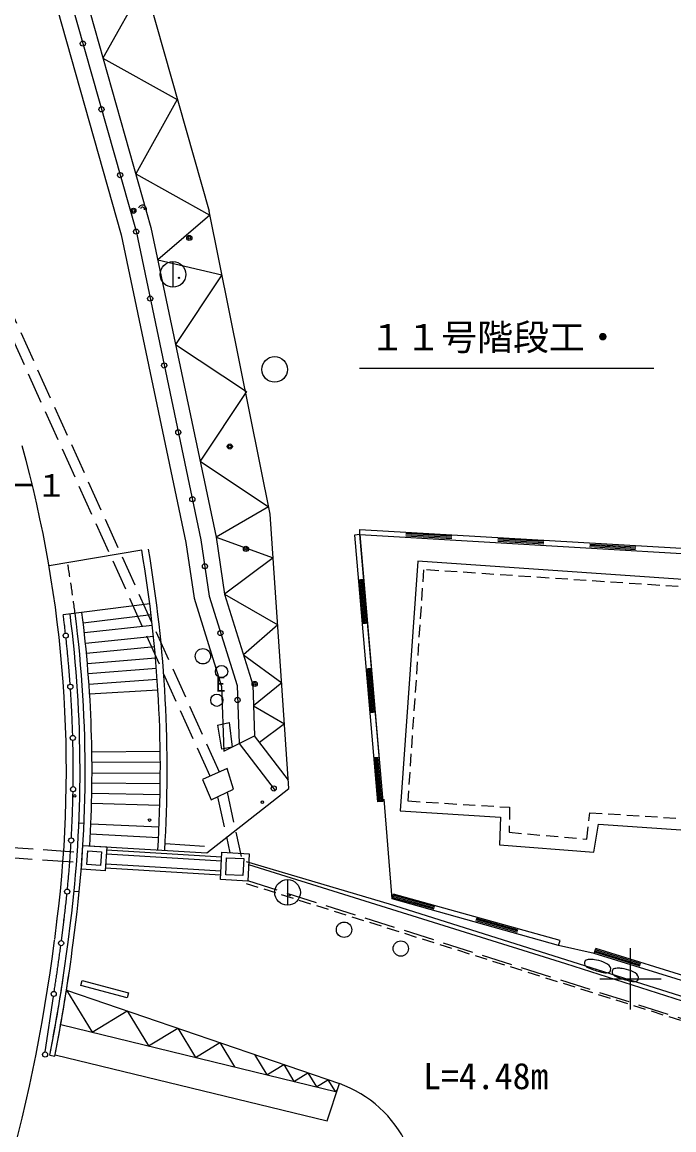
# Model space of a CAD drawing. Units: millimetres, scale not verified. Extents: x -120450 to 121350, y -84600 to 84600.
# Drawn here: x 19505 to 38566, y -24889 to 7512 of the extents above; entities that cross this region are included whole.
import ezdxf
from ezdxf.enums import TextEntityAlignment as Align

# ---------------------------------------------------------------- set-up
doc = ezdxf.new("R2010")
doc.units = ezdxf.units.MM
doc.header["$LTSCALE"] = 300
for name, pattern in [('CHAIN2', [12, 9, -1, 1, -1]), ('DASHED1', [1.8, 1.2, -0.6]), ('DASHED3', [4, 3, -1])]:
    doc.linetypes.add(name, pattern=pattern)
for name, color, linetype in [('0-0_1', 7, 'Continuous'), ('0-1_2', 7, 'Continuous'), ('0-3_4', 7, 'Continuous'), ('0-5_6', 3, 'Continuous'), ('0-6_7', 3, 'CHAIN2'), ('0-8_9', 7, 'Continuous'), ('0-9_10', 7, 'Continuous'), ('0-C_13', 7, 'Continuous'), ('1-1', 3, 'Continuous'), ('1-5', 7, 'Continuous'), ('1-6', 3, 'Continuous'), ('1-8', 7, 'Continuous')]:
    doc.layers.add(name, color=color, linetype=linetype)
doc.styles.add('ＭＳ ゴシック', font='')
doc.styles.get('ＭＳ ゴシック').set_extended_font_data('MS Gothic')

msp = doc.modelspace()

# ---------------------------------------------------------------- linework, layer by layer
at = {"layer": '0-0_1', "linetype": 'DASHED3'}
for p, q in [((25002.1, -14545.6), (7068.5, 25168.4)), ((25275.9, -14423.1), (7369.6, 25230.5)), ((25221.4, -15147.7), (25579.5, -16789.2)), ((25499, -15012.9), (25909.5, -16894.6))]:
    msp.add_line(p, q, dxfattribs=at)
at = {"layer": '0-0_1'}
for p, q in [((29376.8, -7477.1), (29227.4, -7490)), ((29227.4, -7490), (29900.8, -15296.8)), ((29376.8, -7477.1), (30050.2, -15283.9)), ((29372.5, -8788.3), (29484.7, -10089.5)), ((29411.3, -8785), (29523.6, -10086.1)), ((29450.2, -8781.6), (29562.4, -10082.7)), ((29597, -11390.6), (29709.2, -12691.7)), ((29635.8, -11387.2), (29748, -12688.3)), ((29674.7, -11383.9), (29786.9, -12685)), ((25215.5, -13049.6), (25332.6, -13756.6)), ((29821.4, -13992.8), (29933.7, -15293.9)), ((29860.3, -13989.5), (29972.5, -15290.6)), ((29899.1, -13986.1), (30011.3, -15287.2)), ((25497.5, -14324), (24782.4, -14643.9)), ((25690.6, -14919.9), (25497.5, -14324)), ((24782.4, -14643.9), (25032.5, -15239.4)), ((25032.5, -15239.4), (25690.6, -14919.9)), ((30050.2, -15283.9), (29900.8, -15296.8))]:
    msp.add_line(p, q, dxfattribs=at)
msp.add_lwpolyline([(25215.5, -13049.6), (25556.2, -12978.4), (25648.6, -13700.2), (25332.6, -13756.6)], dxfattribs=at)
for centre, radius in [((22759.7, 1994.3), 75), ((22759.7, 1994.3), 37.5), ((24394.5, 1201), 75), ((24394.5, 1201), 37.5), ((25578.5, -4900.8), 75), ((25578.5, -4900.8), 37.5), ((26051.7, -7895.5), 75), ((26051.7, -7895.5), 37.5), ((24791.4, -11036.8), 225), ((25337.5, -11486.3), 180), ((26306.2, -11845.9), 75), ((26306.2, -11845.9), 37.5), ((25199.1, -12324.5), 180), ((21042.1, -15122), 37.5), ((26530.4, -15304.4), 37.5), ((23232.9, -15827.6), 37.5)]:
    msp.add_circle(centre, radius, dxfattribs=at)
for radius in [120, 60]:
    msp.add_arc((23021.1, 2037.7), radius, 346.2717, 166.2717, dxfattribs=at)
at = {"layer": '0-1_2'}
for p, q in [((29377.1, -7476.7), (29385.8, -7327)), ((29385.8, -7327), (45524.8, -8269.7)), ((30728.8, -7438.5), (32073.7, -7517.1)), ((29377.1, -7476.7), (29227.6, -7489.6)), ((29227.6, -7489.6), (29901, -15296.4)), ((29377.1, -7476.7), (30050.4, -15283.5)), ((30724.2, -7516.4), (32069.1, -7594.9)), ((30726.5, -7477.4), (32071.4, -7556)), ((33414.1, -7673.5), (34759, -7752.1)), ((33416.3, -7634.5), (34761.3, -7713.1)), ((33418.6, -7595.6), (34763.6, -7674.2)), ((36108.5, -7752.7), (37453.4, -7831.3)), ((36103.9, -7830.6), (37448.8, -7909.2)), ((36106.2, -7791.6), (37451.1, -7870.2)), ((29372.7, -8787.9), (29484.9, -10089.1)), ((29411.6, -8784.6), (29523.8, -10085.7)), ((29450.4, -8781.2), (29562.6, -10082.4)), ((29597.1, -11390.2), (29709.4, -12691.3)), ((29636, -11386.9), (29748.3, -12688)), ((29674.9, -11383.5), (29787.1, -12684.6)), ((29821.6, -13992.4), (29933.9, -15293.6)), ((29860.5, -13989.1), (29972.7, -15290.2)), ((29899.3, -13985.7), (30011.6, -15286.9)), ((30324, -18135.6), (30098.2, -15219.4)), ((30050.4, -15283.5), (29901, -15296.4)), ((30251.3, -18289.5), (26066.8, -17045.5)), ((30324, -18135.6), (30364.4, -17991.1)), ((31552.8, -18438.2), (30334.5, -18098)), ((31563.2, -18400.7), (30345, -18060.4)), ((31573.7, -18363.1), (30355.5, -18022.9)), ((35237.3, -19352), (30364.4, -17991.1)), ((49475.4, -24356.2), (30251.3, -18289.5)), ((33989.2, -19118.7), (32771, -18778.5)), ((33999.7, -19081.1), (32781.5, -18740.9)), ((34010.1, -19043.6), (32791.9, -18703.3)), ((35196.9, -19496.5), (35237.3, -19352)), ((36239.6, -19732.4), (36283.8, -19589)), ((49513.9, -23827.4), (36239.6, -19732.4)), ((37578.6, -20104.6), (36251.1, -19695.1)), ((37590.1, -20067.3), (36262.6, -19657.8)), ((37601.5, -20030.1), (36274.1, -19620.6)), ((49558.1, -23684.1), (36283.8, -19589)), ((36700.3, -20257), (36717.4, -20223.6)), ((37509.1, -20512), (37526.2, -20478.6))]:
    msp.add_line(p, q, dxfattribs=at)
at = {"layer": '0-1_2', "linetype": 'DASHED1'}
msp.add_line((26055, -17680.2), (45865.7, -23922.1), dxfattribs=at)
at = {"layer": '0-1_2'}
msp.add_lwpolyline([(42783.6, -9068.7), (31074.3, -8253.2), (30557.5, -15553), (33491.9, -15739.8), (33467.9, -16551.7), (36230.2, -16765.5), (36366.9, -15950.7), (42319.3, -16359.6)], close=True, dxfattribs=at)
at = {"layer": '0-1_2', "linetype": 'DASHED1'}
msp.add_lwpolyline([(42465.3, -9249.8), (31246.1, -8504.2), (30783, -15269.2), (33762.5, -15454.8), (33751.3, -16183.8), (36017.6, -16387.9), (36110.2, -15611.8), (41979, -15985.4)], close=True, dxfattribs=at)
at = {"layer": '0-1_2'}
for points in [[(36717.4, -20223.6), (36721.7, -20171.6), (36705.7, -20124.5), (36672.9, -20082.2), (36626.3, -20044.7), (36569.3, -20011.8), (36505.1, -19983.5), (36437, -19959.6), (36368.4, -19940.2), (36302.4, -19925), (36242.3, -19914), (36210.4, -19909.7), (36175.2, -19906.5), (36138.3, -19905.1), (36101.1, -19906.1), (36064.9, -19909.9), (36031.2, -19917.3), (36001.5, -19928.6), (35977, -19944.5), (35959.3, -19965.6), (35949.7, -19992.5), (35950.2, -20032.4), (35964.4, -20067.8), (35990.1, -20099), (36025.1, -20126.6), (36067.1, -20150.6), (36114, -20171.7), (36163.5, -20190.1), (36213.4, -20206.2), (36261.5, -20220.4), (36305.4, -20233.2), (36348, -20245.9), (36395.3, -20259.7), (36445.4, -20273.2), (36496.6, -20284.6), (36546.7, -20292.5), (36594.1, -20295.2), (36636.7, -20291.2), (36672.8, -20279.1), (36700.3, -20257)], [(37526.2, -20478.6), (37530.5, -20426.5), (37514.6, -20379.4), (37481.7, -20337.1), (37435.1, -20299.6), (37378.1, -20266.7), (37313.9, -20238.4), (37245.9, -20214.6), (37177.3, -20195.1), (37111.3, -20179.9), (37051.2, -20169), (37019.2, -20164.6), (36984.1, -20161.5), (36947.1, -20160.1), (36909.9, -20161), (36873.7, -20164.9), (36840.1, -20172.2), (36810.3, -20183.5), (36785.9, -20199.4), (36768.1, -20220.6), (36758.5, -20247.4), (36759, -20287.3), (36773.2, -20322.7), (36799, -20354), (36834, -20381.5), (36876, -20405.5), (36922.9, -20426.6), (36972.4, -20445), (37022.3, -20461.1), (37070.3, -20475.3), (37114.3, -20488.1), (37156.8, -20500.8), (37204.1, -20514.7), (37254.3, -20528.1), (37305.4, -20539.5), (37355.6, -20547.4), (37402.9, -20550.1), (37445.6, -20546.1), (37481.6, -20534), (37509.1, -20512)]]:
    msp.add_lwpolyline(points, dxfattribs=at)
msp.add_circle((26890, -2646.1), 375, dxfattribs=at)
at = {"layer": '0-3_4'}
for p, q in [((37298.1, -21369.9), (37298.1, -19569.9)), ((36398, -20469.9), (38198, -20469.9))]:
    msp.add_line(p, q, dxfattribs=at)
at = {"layer": '0-5_6'}
msp.add_line((23917, 508.1), (23917, -241.9), dxfattribs=at)
at = {"layer": '0-5_6', "color": 7}
msp.add_line((27266.5, -17568.7), (27266.5, -18318.7), dxfattribs=at)
at = {"layer": '0-5_6'}
msp.add_circle((23917, 133.1), 375, dxfattribs=at)
at = {"layer": '0-5_6', "color": 7}
msp.add_circle((27266.5, -17943.7), 375, dxfattribs=at)
at = {"layer": '0-6_7', "linetype": 'Continuous'}
msp.add_circle((24094.5, 33.1), 18, dxfattribs=at)
at = {"layer": '0-8_9'}
for p, q in [((26128.1, -17123.8), (35393.7, -20019.2)), ((35393.7, -20019.2), (42369.4, -22255.1))]:
    msp.add_line(p, q, dxfattribs=at)
at = {"layer": '0-8_9', "linetype": 'DASHED3'}
msp.add_line((26099.1, -17598.9), (40028, -22021.3), dxfattribs=at)
at = {"layer": '0-8_9', "color": 3}
msp.add_circle((27335.8, -18027.2), 18, dxfattribs=at)
at = {"layer": '0-9_10'}
for centre in [(28920.2, -19035.8), (30579.5, -19586.2)]:
    msp.add_circle(centre, 225, dxfattribs=at)
at = {"layer": '0-C_13'}
msp.add_line((29377.1, -7476.7), (45516.1, -8419.5), dxfattribs=at)
msp.add_lwpolyline([(36239.6, -19732.4), (35196.9, -19496.5), (30324, -18135.6)], dxfattribs=at)
at = {"layer": '1-1'}
for p, q in [((20686.1, 17080.1), (24975.1, 1978.1)), ((18993.1, 16610.2), (23272.5, 1505.5)), ((26755.1, -6878.9), (24975.1, 1978.1)), ((23272.5, 1505.5), (25176.5, -7557.6)), ((22398.1, 1290), (24288.8, -7709.4)), ((25347.5, 124.9), (23990.9, -1914.1)), ((24709.3, -5333.7), (26712.4, -6666.4)), ((27309.9, -14902.7), (26755.1, -6878.9)), ((25176.5, -7557.6), (25425.7, -9222.3)), ((23001.2, -7929.6), (20290.5, -8393.1)), ((25425.7, -9222.3), (26248, -11868.4)), ((25425.7, -9222.3), (26979.2, -10119.8)), ((23236.7, -9503.5), (20707.5, -9828.4)), ((21290, -10056), (23275.8, -9817.7)), ((23312.2, -10132.2), (21324.5, -10354)), ((26979.2, -10119.8), (25975.4, -10991.2)), ((21356.6, -10652.3), (23346, -10447.1)), ((23377.2, -10762.2), (21386.1, -10950.8)), ((25975.4, -10991.2), (27096.5, -11816.4)), ((21413.1, -11249.6), (23405.7, -11077.5)), ((23431.7, -11393.1), (21437.7, -11548.6)), ((21459.8, -11847.8), (23455, -11708.9)), ((25336.4, -11924.2), (25399.7, -13814.4)), ((26248, -11868.4), (26298.1, -13364.7)), ((23475.6, -12024.9), (21479.4, -12147.1)), ((27179.4, -13015.7), (26447, -13558.7)), ((25399.7, -13814.4), (26298.1, -13364.7)), ((27293.2, -14661.5), (26298.1, -13364.7)), ((23543.1, -13817.7), (21543.3, -13845.8)), ((23546.2, -14134.4), (21546.2, -14145.8)), ((21546.7, -14445.8), (23546.7, -14451)), ((23544.5, -14767.6), (21544.7, -14745.8)), ((21540.1, -15045.7), (23539.8, -15084.3)), ((23532.3, -15400.8), (21533.1, -15345.6)), ((21165.7, -15910.2), (21315.4, -15920.7)), ((23509.6, -16033.7), (21511.6, -15945.2)), ((23494.3, -16350), (21497, -16244.9)), ((23685.5, -16516), (24840.5, -16586.4)), ((21968.2, -16812.1), (25331.8, -17017.1)), ((21974.9, -16702.3), (25337.6, -16907.3)), ((21949.9, -17111.6), (25316.1, -17316.7)), ((21943.3, -17221.3), (25310.3, -17426.6)), ((21024.6, -17905.2), (21174.3, -17915.7)), ((20456.5, -19322.3), (20532.5, -18714.8)), ((20850.4, -19396.1), (20920.8, -18832.9)), ((20801.1, -20801.7), (28782.3, -23537)), ((20632.1, -21811.1), (28705.4, -23774.5)), ((20311.7, -22706.6), (20458.9, -22735.6)), ((20311.7, -22706.6), (20458.9, -22735.6)), ((28736.1, -23679.7), (28782.3, -23537))]:
    msp.add_line(p, q, dxfattribs=at)
at = {"layer": '1-1', "linetype": 'DASHED3'}
for p, q in [((18925.4, -16606), (21269.5, -16769.5)), ((18902.7, -16905.2), (21251.3, -17069))]:
    msp.add_line(p, q, dxfattribs=at)
at = {"layer": '1-1', "linetype": 'CHAIN2'}
for p, q in [((20655, -19347.1), (20731, -18739.6)), ((20410.5, -20985.6), (20166.2, -22611.8))]:
    msp.add_line(p, q, dxfattribs=at)
at = {"layer": '1-1'}
for points in [[(15438.6, 30436.7), (18116.4, 16402.8), (22398.1, 1290)], [(18993.1, 16610.2), (21163.2, 15400), (19951.5, 13227.1), (22121.7, 12017), (20910, 9844.1), (23080.1, 8634), (21868.5, 6461.1), (24038.6, 5250.9), (22826.9, 3078), (24997.1, 1867.9)], [(24997.1, 1867.9), (23470.9, 561.1), (25347.5, 124.9)], [(23990.9, -1914.1), (26065.9, -3294.7), (24709.3, -5333.7)], [(26712.4, -6666.4), (25176.5, -7557.6), (26843.6, -8159.1), (25425.7, -9222.3)], [(24288.8, -7709.4), (24532.4, -9337), (25336.4, -11924.2)], [(27096.5, -11816.4), (26268.6, -12482.9), (27179.4, -13015.7)], [(21281.7, -16569.9), (24904.2, -16790.7), (27309.9, -14902.7)], [(20801.1, -20801.7), (21551.7, -22034.7), (22577.3, -21410.4), (23201.6, -22436), (24054.6, -21916.7), (24573.8, -22769.7), (25283.3, -22337.8), (25715.2, -23047.3)], [(20467.6, -22691.1), (28429.3, -24627.4), (28782.3, -23537)], [(26305.2, -22688), (26664.5, -23278.1), (27155.2, -22979.3)], [(27155.2, -22979.4), (27454, -23470.1), (27862.2, -23221.6), (28110.8, -23629.9), (28450.3, -23423.2), (28657, -23762.7), (28722.1, -23723.1)]]:
    msp.add_lwpolyline(points, dxfattribs=at)
for points in [[(21239.1, -17268.6), (21281.7, -16569.9), (21980.4, -16612.5), (21937.8, -17311.2)], [(21397.9, -17128), (21422.3, -16728.7), (21821.5, -16753.1), (21797.2, -17152.3)], [(25302.8, -17569.8), (25344.7, -16770.9), (26143.6, -16812.7), (26101.8, -17611.6)], [(25460.5, -17427.8), (25486.7, -16928.5), (25986, -16954.7), (25959.8, -17454)], [(21222.4, -20665.1), (21261.2, -20520.2), (22613.5, -20882.6), (22574.7, -21027.4)]]:
    msp.add_lwpolyline(points, close=True, dxfattribs=at)
for centre in [(20779.9, -10433), (20914.3, -11926.9), (20985.8, -13425.1), (20994.2, -14925), (20939.7, -16423.9), (20822.3, -17919.1), (20645, -19428.6), (20429.1, -20913), (20176.1, -22686.2)]:
    msp.add_circle(centre, 75, dxfattribs=at)
for centre, radius, start, end in [((-14701.6, -14376.7), 35500, 352.86855, 15.51413), ((-14503.2, -14351.3), 38050, 356.45572, 9.70374), ((-14503.2, -14351.3), 38250, 356.45601, 9.70374), ((-14701.6, -14376.7), 35900, 352.86972, 7.31969), ((-14701.6, -14376.7), 36050, 351.96655, 7.31972), ((-14701.6, -14376.7), 36250, 356.51218, 7.3197), ((-29629.5, -12873.7), 50500, 335.16931, 352.63765), ((-29629.5, -12873.7), 50900, 348.86143, 352.63765), ((-29629.5, -12873.7), 51050, 348.86143, 352.63765), ((-29629.5, -12873.7), 50900, 348.86143, 351.61946), ((-29629.5, -12873.7), 51050, 348.86143, 351.64426), ((27604.4, -26832.8), 3500, 340.08533, 70.33316), ((27604.4, -26832.8), 3500, 340.08533, 70.33316)]:
    msp.add_arc(centre, radius, start, end, dxfattribs=at)
at = {"layer": '1-1', "linetype": 'DASHED1'}
msp.add_arc((-14701.6, -14376.7), 36050, 7.31972, 9.70372, dxfattribs=at)
at = {"layer": '1-1', "linetype": 'CHAIN2'}
for centre, radius, start, end in [((-14701.6, -14376.7), 35700, 6.4623, 7.3197), ((-14701.6, -14376.7), 35700, 4.05527, 6.22229), ((-14701.6, -14376.7), 35700, 1.64787, 3.81453), ((-14701.6, -14376.7), 35700, 359.23996, 1.4073), ((-14701.6, -14376.7), 35700, 356.83311, 358.99977), ((-14701.6, -14376.7), 35700, 354.42572, 356.59203), ((-14701.6, -14376.7), 35700, 352.86855, 354.18463), ((-29629.5, -12873.7), 50700, 350.96109, 352.48672)]:
    msp.add_arc(centre, radius, start, end, dxfattribs=at)
at = {"layer": '1-5'}
msp.add_line((29372.5, -2610.6), (37983.6, -2610.6), dxfattribs=at)
at = {"layer": '1-6'}
for p, q in [((18554.7, 16506.5), (22835.2, 1397.9)), ((22835.2, 1397.9), (24732.7, -7633.4)), ((24732.7, -7633.4), (24979, -9279.6)), ((24979, -9279.6), (25792.2, -11896.3)), ((25792.2, -11896.3), (25848.9, -13589.5)), ((25848.9, -13589.5), (26905.2, -14966.1))]:
    msp.add_line(p, q, dxfattribs=at)
for centre in [(21280.6, 6885.2), (21825.8, 4960.9), (22371, 3036.7), (22838, 1384.9), (23249.2, -572.4), (23660.4, -2529.6), (24071.6, -4486.9), (24482.8, -6444.2), (24852, -8403.9), (25305.2, -10358.7), (25804.7, -12316), (26863.6, -14903.1)]:
    msp.add_circle(centre, 75, dxfattribs=at)

# ---------------------------------------------------------------- texts
at = {"layer": '0-0_1', "color": 4, "style": 'ＭＳ ゴシック'}
msp.add_text('E', height=439.9, dxfattribs=at).set_placement((25157.5, -12206.3), align=Align.BOTTOM_LEFT)
at = {"layer": '1-5', "style": 'ＭＳ ゴシック'}
for s, p in [('１１号階段工・', (29663.6, -2318.1)), ('L=4.48m', (31232.2, -23930.4))]:
    msp.add_text(s, height=769.8, dxfattribs=at).set_placement(p, align=Align.BOTTOM_LEFT)
at = {"layer": '1-8', "style": 'ＭＳ ゴシック'}
msp.add_text('ＩＰ＃Ｂー１', height=659.8, dxfattribs=at).set_placement((15407.5, -6568.6), align=Align.BOTTOM_LEFT)

doc.saveas('drawing.dxf')
